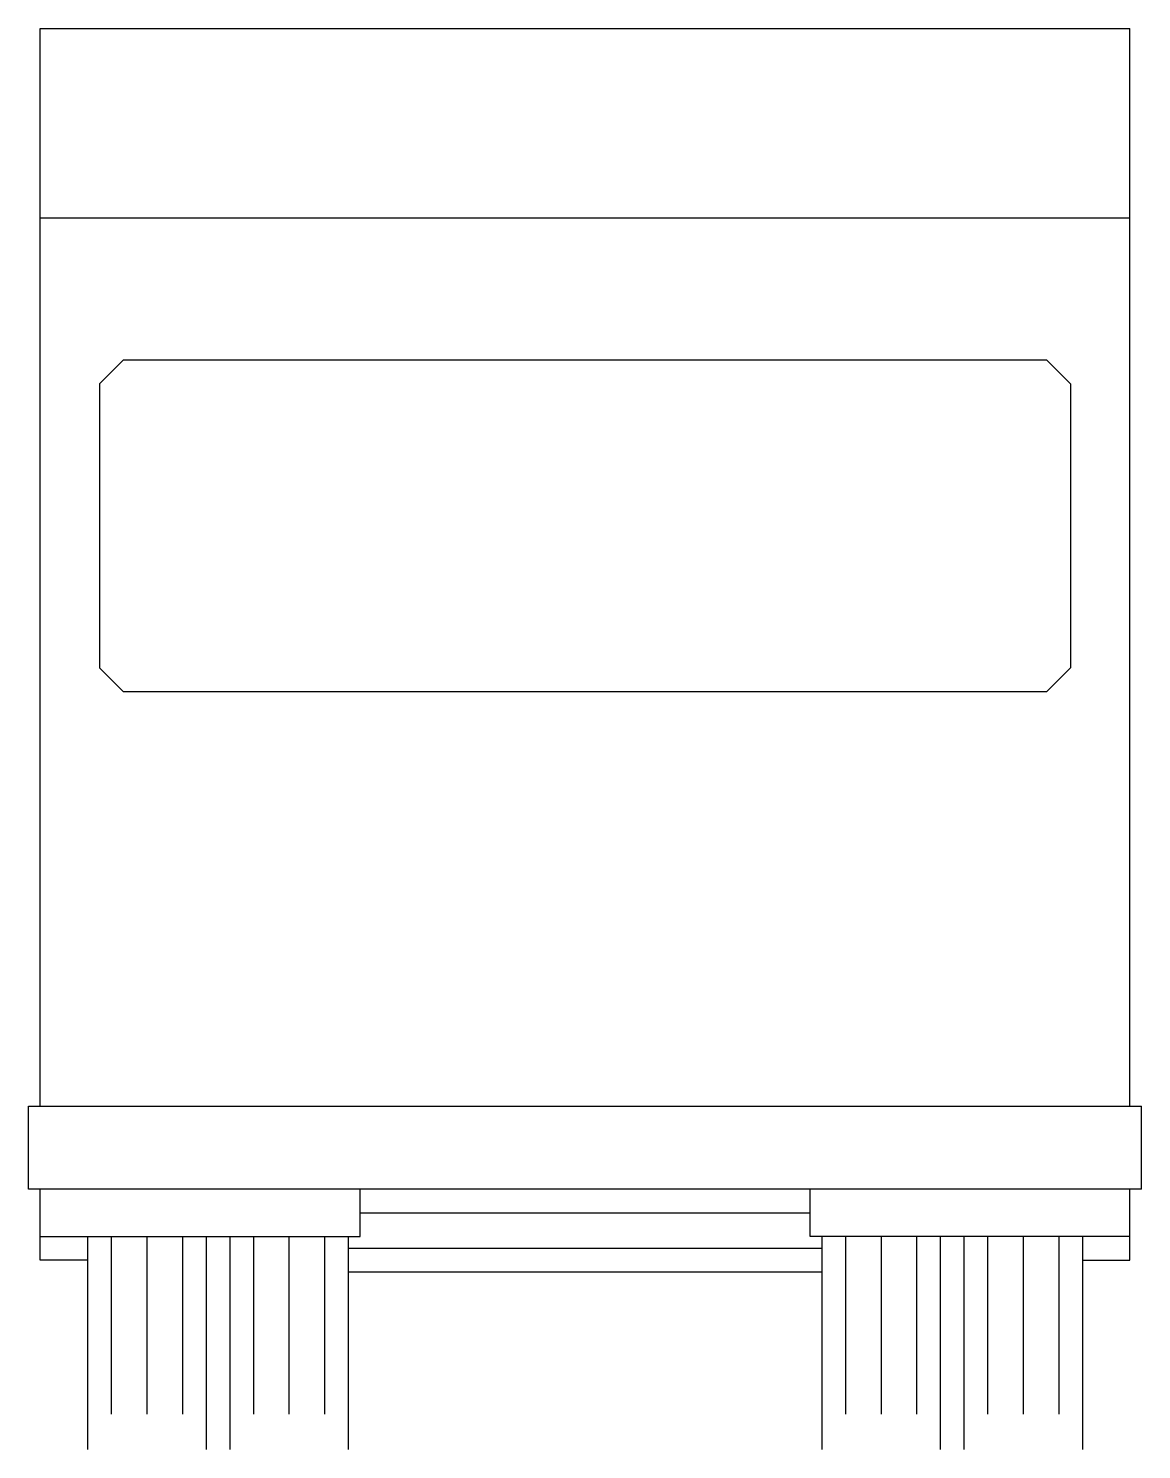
# Model space of a CAD drawing. Header units: millimetres. Extents: x -3156.49 to -3154.61, y 1894.67 to 1897.07.
import ezdxf

# ---------------------------------------------------------------- set-up
doc = ezdxf.new("R2010")
doc.units = ezdxf.units.MM
doc.header["$LTSCALE"] = 10
doc.layers.add('Veículos', color=2, linetype='Continuous')

msp = doc.modelspace()

# ---------------------------------------------------------------- linework, layer by layer
at = {"layer": 'Veículos'}
for p, q in [((-3156.4657, 1897.0692), (-3154.6257, 1897.0692)), ((-3156.4657, 1895.2492), (-3156.4657, 1897.0692)), ((-3154.6257, 1895.2492), (-3154.6257, 1897.0692)), ((-3156.4657, 1896.7492), (-3154.6257, 1896.7492)), ((-3156.3257, 1896.5092), (-3156.3657, 1896.4692)), ((-3154.7657, 1896.5092), (-3156.3257, 1896.5092)), ((-3154.7657, 1896.5092), (-3154.7257, 1896.4692)), ((-3156.3657, 1896.4692), (-3156.3657, 1895.9892)), ((-3154.7257, 1896.4692), (-3154.7257, 1895.9892)), ((-3156.3657, 1895.9892), (-3156.3257, 1895.9492)), ((-3154.7257, 1895.9892), (-3154.7657, 1895.9492)), ((-3156.3257, 1895.9492), (-3154.7657, 1895.9492)), ((-3156.4857, 1895.1092), (-3156.4857, 1895.2492)), ((-3156.4857, 1895.2492), (-3154.6057, 1895.2492)), ((-3154.6057, 1895.1092), (-3154.6057, 1895.2492)), ((-3154.6057, 1895.1092), (-3156.4857, 1895.1092)), ((-3156.4657, 1894.9892), (-3156.4657, 1895.1092)), ((-3155.9257, 1895.0292), (-3155.9257, 1895.1092)), ((-3155.1657, 1895.0292), (-3155.1657, 1895.1092)), ((-3154.6257, 1894.9892), (-3154.6257, 1895.1092)), ((-3155.9257, 1895.0692), (-3155.1657, 1895.0692)), ((-3156.4657, 1895.0292), (-3155.9257, 1895.0292)), ((-3156.3857, 1895.0292), (-3156.3857, 1894.6692)), ((-3156.3457, 1895.0292), (-3156.3457, 1894.7292)), ((-3156.2857, 1895.0292), (-3156.2857, 1894.7292)), ((-3156.2257, 1895.0292), (-3156.2257, 1894.7292)), ((-3156.1857, 1895.0292), (-3156.1857, 1894.6692)), ((-3156.1457, 1895.0292), (-3156.1457, 1894.6692)), ((-3156.1057, 1895.0292), (-3156.1057, 1894.7292)), ((-3156.0457, 1895.0292), (-3156.0457, 1894.7292)), ((-3155.9857, 1895.0292), (-3155.9857, 1894.7292)), ((-3155.9457, 1895.0292), (-3155.9457, 1894.6692)), ((-3154.6257, 1895.0292), (-3155.1657, 1895.0292)), ((-3155.1457, 1895.0292), (-3155.1457, 1894.6692)), ((-3155.1057, 1895.0292), (-3155.1057, 1894.7292)), ((-3155.0457, 1895.0292), (-3155.0457, 1894.7292)), ((-3154.9857, 1895.0292), (-3154.9857, 1894.7292)), ((-3154.9457, 1895.0292), (-3154.9457, 1894.6692)), ((-3154.9057, 1895.0292), (-3154.9057, 1894.6692)), ((-3154.8657, 1895.0292), (-3154.8657, 1894.7292)), ((-3154.8057, 1895.0292), (-3154.8057, 1894.7292)), ((-3154.7457, 1895.0292), (-3154.7457, 1894.7292)), ((-3154.7057, 1895.0292), (-3154.7057, 1894.6692)), ((-3155.9457, 1895.0092), (-3155.1457, 1895.0092)), ((-3156.3857, 1894.9892), (-3156.4657, 1894.9892)), ((-3155.9457, 1894.9692), (-3155.1457, 1894.9692)), ((-3154.7057, 1894.9892), (-3154.6257, 1894.9892))]:
    msp.add_line(p, q, dxfattribs=at)

doc.saveas('drawing.dxf')
